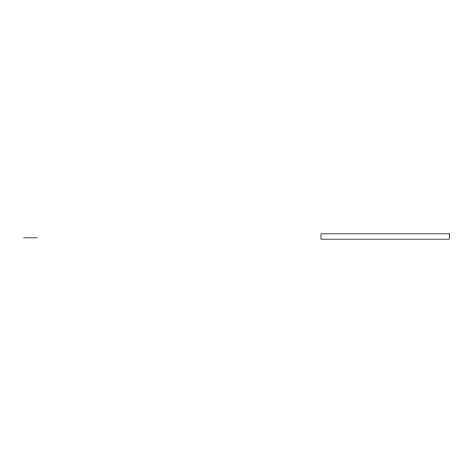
<?xml version="1.0" encoding="UTF-8"?>
<svg xmlns="http://www.w3.org/2000/svg" width="473" height="473" viewBox="0 0 473 473"><rect width="100%" height="100%" fill="white"/><g stroke="black" fill="none" stroke-linecap="round" stroke-linejoin="round"><path stroke-width="0.71" d="M23.65 237.836L37.237 237.836M449.35 233.828L320.984 233.828L320.984 239.172L449.35 239.172L449.35 233.828"/></g></svg>
